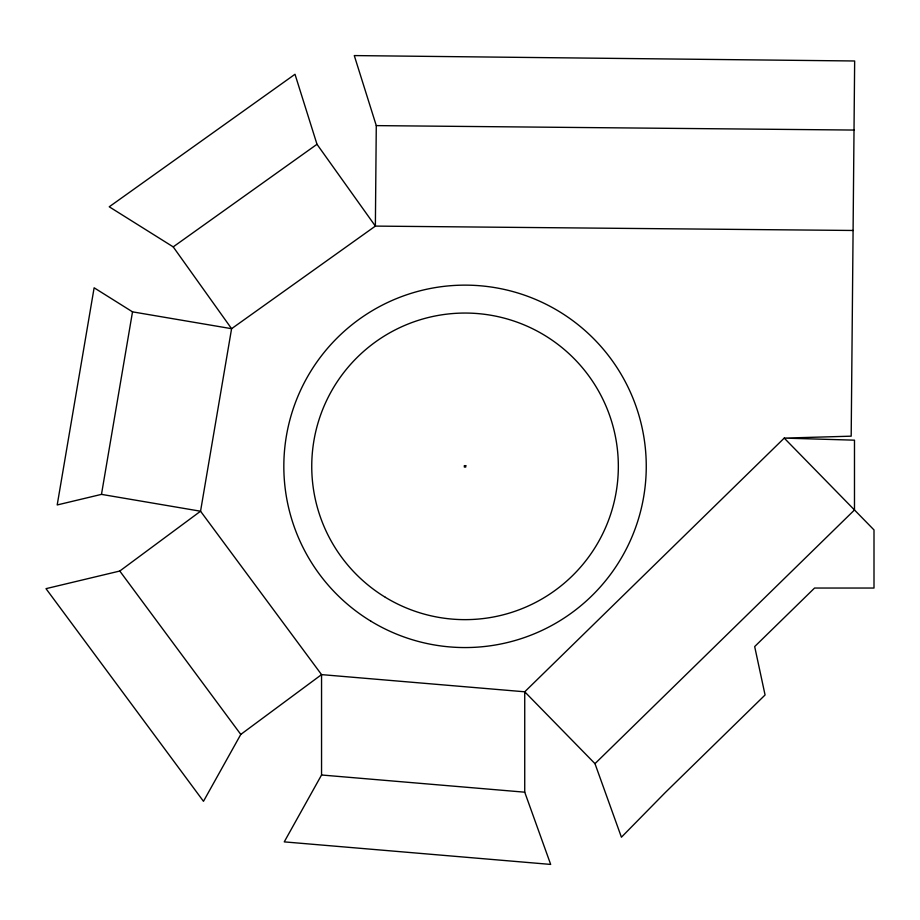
<?xml version="1.0" encoding="UTF-8"?>
<svg xmlns="http://www.w3.org/2000/svg" width="920" height="920" viewBox="0 0 920 920"><rect width="100%" height="100%" fill="white"/><g stroke="black" fill="none" stroke-linecap="round" stroke-linejoin="round"><path stroke-width="1.38" d="M594.987 763.657L854.484 509.967L854.484 440.174L784.231 438.104L851.184 436.172L854.657 60.984L354.28 55.579L376.28 125.614L375.372 226.101L231.587 328.693L200.548 511.221L119.784 571.032L46 588.662L203.481 801.308L240.787 734.424L321.551 674.613L524.733 691.794L594.987 763.657L621.414 837.211L665.263 792.557L765.072 694.98L754.676 646.576L814.568 588.041L874 588.041L874 529.931L784.231 438.104L524.733 691.794L524.733 792.189L550.678 864.42L284.245 841.88L321.551 774.996L321.551 674.613L200.548 511.221L101.476 494.373L57.201 504.953L94.127 287.787L132.514 311.846L231.587 328.693L173.213 246.882L109.238 206.793L294.998 74.267L316.997 144.29L375.372 226.101L853.081 230.471M101.476 494.373L132.514 311.846M173.213 246.882L316.997 144.29M376.28 125.614L854.013 130.053M321.551 774.996L524.733 792.189M119.784 571.032L240.787 734.424M465.738 465.658L464.335 465.658L464.335 467.049L465.738 467.049L465.738 465.658M370.852 621.161A181.217 181.217 0 0 0 646.208 470.511A181.217 181.217 0 0 0 378.062 307.372A181.217 181.217 0 0 0 370.852 621.161M385.365 597.31A153.295 153.295 0 0 0 618.297 469.867A153.295 153.295 0 0 0 391.46 331.867A153.295 153.295 0 0 0 385.365 597.31"/></g></svg>
